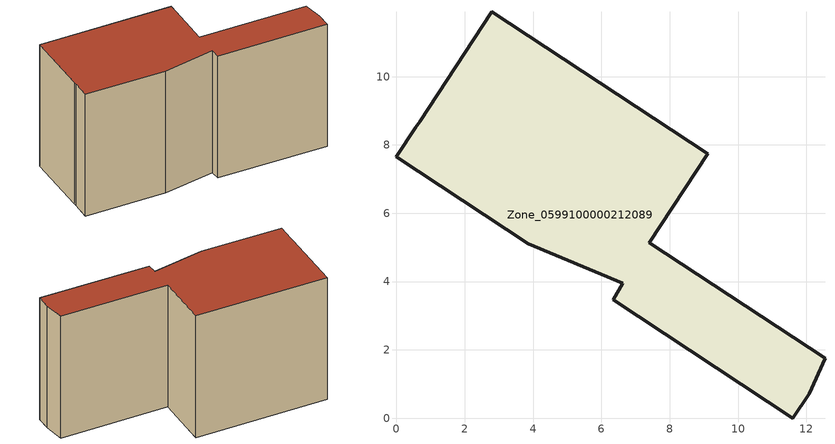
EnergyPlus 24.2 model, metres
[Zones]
Zone_0599100000212089
 floor ground (C_G): 2.79,11.9 9.12,7.75 7.4,5.13 12.55,1.76 12.09,0.71 11.61,0 6.35,3.46 6.63,3.95 3.85,5.11 0,7.65 0.57,8.52 0.68,8.68 z0
 wall outside (C_F): 9.12,7.75 2.79,11.9 0.68,8.68 0.57,8.52 0,7.65 3.85,5.11 6.63,3.95 6.35,3.46 11.61,0 12.09,0.71 12.55,1.76 7.4,5.13 9.12,7.75 z0:7.53
 roof outside (C_R): 3.85,5.11 6.63,3.95 6.35,3.46 11.61,0 12.09,0.71 12.55,1.76 7.4,5.13 9.12,7.75 2.79,11.9 0.68,8.68 0.57,8.52 0,7.65 z7.53
[BUILDING]
Pand.0599100000212089: North Axis=0; Terrain=City; Loads Convergence Tolerance Value=0.04; Temperature Convergence Tolerance Value=0.4; Solar Distribution=FullExterior; Maximum Number of Warmup Days=25; Minimum Number of Warmup Days=1
[Site:Location]
Rotterdam.The.Hague.AP_ZH_NLD Design_Conditions: Latitude=51.96; Longitude=4.45; Time Zone=1; Elevation=-4.5
[SITE:GROUNDTEMPERATURE:BUILDINGSURFACE]
18, 18, 18, 18, 18, 18, 18, 18, 18, 18, 18, 18
[MATERIAL] Thermal Absorptance=0.9; Solar Absorptance=0.7; Visible Absorptance=0.7
Name | Roughness | Thickness | Conductivity | Density | Specific Heat
G.TI.1946 | MediumSmooth | 0.15 | 1 | 540 | 1210
F.TI.1946 | Rough | 0.3 | 0.857143 | 1920 | 840
R.TI.1946 | MediumRough | 0.2 | 0.1 | 1500 | 1000
[CONSTRUCTION]
C_G: G.TI.1946
C_F: F.TI.1946
C_R: R.TI.1946
[ZONE]
Zone_0599100000212089: Type=1; Multiplier=1; Ceiling Height=Autocalculate; Volume=Autocalculate; Floor Area=autocalculate; Part of Total Floor Area=Yes
[ZONEINFILTRATION:DESIGNFLOWRATE]
Infil_Zone_0599100000212089: Zone or ZoneList or Space or SpaceList=Zone_0599100000212089; Schedule=AlwaysOn; Design Flow Rate Calculation Method=Flow/Area; Flow Rate per Floor Area=0.003; Constant Term Coefficient=1; Temperature Term Coefficient=0; Velocity Term Coefficient=0; Velocity Squared Term Coefficient=0
[HVACTEMPLATE:ZONE:IDEALLOADSAIRSYSTEM]
Zone_0599100000212089: Maximum Heating Supply Air Temperature=50; Minimum Cooling Supply Air Temperature=13; Maximum Heating Supply Air Humidity Ratio=0.0156; Minimum Cooling Supply Air Humidity Ratio=0.0077; Heating Limit=NoLimit; Cooling Limit=NoLimit; Dehumidification Control Type=ConstantSensibleHeatRatio; Cooling Sensible Heat Ratio=0.7; Dehumidification Setpoint=60; Humidification Control Type=None; Humidification Setpoint=30; Outdoor Air Method=None; Outdoor Air Flow Rate per Person=0.00944; Outdoor Air Flow Rate per Zone Floor Area=0; Outdoor Air Flow Rate per Zone=0; Demand Controlled Ventilation Type=None; Outdoor Air Economizer Type=NoEconomizer; Heat Recovery Type=None; Sensible Heat Recovery Effectiveness=0.7; Latent Heat Recovery Effectiveness=0.65
[ZONECONTROL:THERMOSTAT]
ThermostatControl_Zone_0599100000212089: Zone or ZoneList=Zone_0599100000212089; Control Type Schedule=DualSetpointControlType; Control 1=Thermostat_Zone_0599100000212089; Temperature Difference Between Cutout And Setpoint=0
[THERMOSTATSETPOINT:DUALSETPOINT]
Thermostat_Zone_0599100000212089: Heating Setpoint Temperature Schedule=HeatingSetpoint_Zone_0599100000212089; Cooling Setpoint Temperature Schedule=CoolingSetpoint_Zone_0599100000212089
[SCHEDULE:COMPACT]
HeatingSetpoint_Zone_0599100000212089: Through: 12/31, For: AllDays, Until: 24:00, 21
CoolingSetpoint_Zone_0599100000212089: Through: 12/31, For: AllDays, Until: 24:00, 24
DualSetpointControlType: Through: 12/31, For: AllDays, Until: 24:00, 4
AlwaysOn: Through: 12/31, For: AllDays, Until: 24:00, 1
